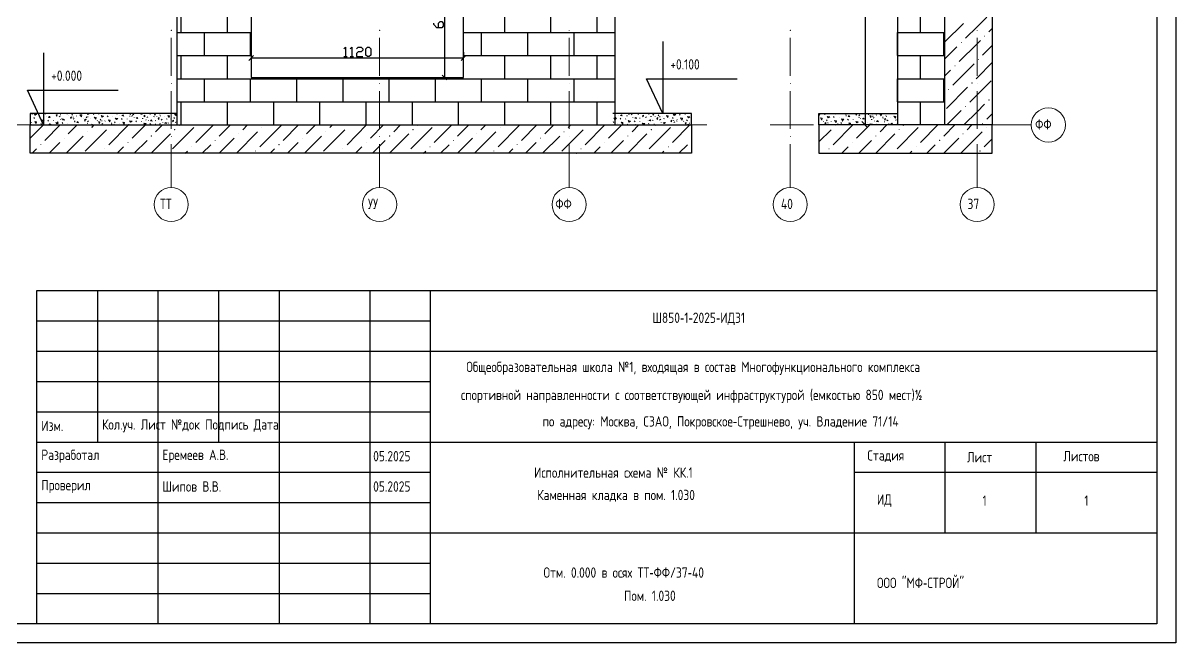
# Model space of a CAD drawing. Header units: millimetres. Extents: x 0.1 to 33, y 0 to 23.4.
# Drawn here: x 16.3 to 33.05, y 0.03 to 9.03 of the extents above; entities that cross this region are included whole.
import ezdxf

# ---------------------------------------------------------------- set-up
doc = ezdxf.new("R2010")
doc.units = ezdxf.units.MM
doc.layers.add('PDF _0', color=7, linetype='Continuous')
doc.layers.add('PDF _Текст', color=7, linetype='Continuous')
doc.layers.add('PDF _Оси-1', color=7, linetype='Continuous', true_color=0xaaaaaa)
doc.layers.add('PDF _Оси-3', color=7, linetype='Continuous', true_color=0x989898)
doc.styles.get("Standard").update_dxf_attribs({"font": 'ГОСТ тип А.ttf'})

msp = doc.modelspace()

# ---------------------------------------------------------------- linework, layer by layer
at = {"layer": 'PDF _0', "lineweight": 25}
for points in [[(0.061, 23.354), (33.046, 23.354), (33.046, 0.031), (0.061, 0.031)], [(1.172, 23.076), (32.768, 23.076), (32.768, 0.309), (1.172, 0.309)], [(21.302, 8.542), (21.279, 8.565), (21.279, 8.657), (21.302, 8.68), (21.325, 8.68), (21.348, 8.657), (21.348, 8.565), (21.325, 8.542)], [(16.399, 7.55), (26.008, 7.55), (26.008, 7.14), (16.399, 7.14)], [(30.377, 7.55), (27.859, 7.55), (27.859, 7.14), (30.377, 7.14)], [(16.498, 5.146), (32.768, 5.146), (32.768, 0.309), (16.498, 0.309)]]:
    msp.add_lwpolyline(points, close=True, dxfattribs=at)
for points in [[(30.377, 20.081), (30.377, 7.55), (27.859, 7.55), (27.859, 7.715), (29.001, 7.715)], [(29.689, 7.55), (29.689, 20.081)], [(28.532, 19.112), (28.532, 7.55)], [(22.422, 10.027), (22.422, 8.238)], [(22.334, 8.96), (22.334, 9.029), (22.357, 9.052), (22.38, 9.052), (22.403, 9.029), (22.403, 8.983), (22.38, 8.96), (22.311, 8.96), (22.265, 9.006), (22.265, 9.029)], [(30.298, 9.117), (30.157, 8.976), (29.989, 8.808)], [(29.958, 9.025), (29.689, 8.756)], [(30.377, 8.949), (30.329, 8.901)], [(25.591, 8.761), (25.591, 7.715), (25.357, 8.219), (26.674, 8.219)], [(30.205, 8.778), (30.157, 8.729), (29.896, 8.469)], [(16.597, 8.596), (16.597, 7.55), (16.363, 8.054), (17.679, 8.054)], [(19.646, 8.557), (19.577, 8.488)], [(19.611, 8.605), (19.611, 8.55)], [(20.958, 8.657), (20.981, 8.68), (20.981, 8.542)], [(20.958, 8.542), (21.004, 8.542)], [(21.05, 8.657), (21.073, 8.68), (21.073, 8.542)], [(21.05, 8.542), (21.096, 8.542)], [(21.142, 8.657), (21.165, 8.68), (21.21, 8.68), (21.233, 8.657), (21.233, 8.634), (21.21, 8.611), (21.165, 8.611), (21.142, 8.588), (21.142, 8.542), (21.233, 8.542)], [(22.66, 8.488), (22.729, 8.557)], [(22.695, 8.605), (22.695, 8.55)], [(29.865, 8.685), (29.689, 8.508)], [(30.377, 8.702), (30.236, 8.561)], [(19.611, 8.523), (22.695, 8.523)], [(30.113, 8.438), (29.804, 8.129)], [(30.377, 8.455), (30.157, 8.235), (30.144, 8.221)], [(22.339, 8.238), (22.394, 8.238)], [(22.388, 8.272), (22.456, 8.203)], [(29.773, 8.345), (29.689, 8.261)], [(30.02, 8.098), (29.711, 7.789)], [(30.36, 8.19), (30.157, 7.988), (30.051, 7.881)], [(18.538, 7.715), (16.399, 7.715), (16.399, 7.55), (26.008, 7.55), (26.008, 7.715), (24.866, 7.715)], [(29.927, 7.758), (29.719, 7.55)], [(30.267, 7.85), (30.157, 7.74), (29.966, 7.55)], [(30.377, 7.713), (30.298, 7.634)], [(16.399, 7.357), (16.584, 7.542)], [(16.615, 7.326), (16.839, 7.55)], [(16.955, 7.419), (17.086, 7.55)], [(17.295, 7.511), (17.333, 7.55)], [(17.542, 7.264), (17.828, 7.55)], [(17.882, 7.357), (18.075, 7.55)], [(18.222, 7.45), (18.322, 7.55)], [(18.562, 7.542), (18.569, 7.55)], [(18.809, 7.295), (19.064, 7.55)], [(19.149, 7.388), (19.311, 7.55)], [(19.489, 7.481), (19.558, 7.55)], [(19.737, 7.233), (20.046, 7.542)], [(20.076, 7.326), (20.3, 7.55)], [(20.416, 7.419), (20.547, 7.55)], [(20.756, 7.511), (20.794, 7.55)], [(21.004, 7.264), (21.289, 7.55)], [(21.343, 7.357), (21.536, 7.55)], [(21.683, 7.45), (21.783, 7.55)], [(22.023, 7.542), (22.031, 7.55)], [(22.271, 7.295), (22.525, 7.55)], [(22.611, 7.388), (22.772, 7.55)], [(22.95, 7.481), (23.019, 7.55)], [(23.198, 7.233), (23.507, 7.542)], [(23.538, 7.326), (23.761, 7.55)], [(23.878, 7.419), (24.008, 7.55)], [(24.217, 7.511), (24.256, 7.55)], [(24.465, 7.264), (24.75, 7.55)], [(24.805, 7.357), (24.997, 7.55)], [(25.145, 7.45), (25.244, 7.55)], [(25.484, 7.542), (25.492, 7.55)], [(25.732, 7.295), (25.986, 7.55)], [(28.067, 7.264), (28.352, 7.55)], [(28.407, 7.357), (28.6, 7.55)], [(28.497, 7.584), (28.566, 7.515)], [(28.918, 7.55), (28.504, 7.55)], [(28.747, 7.45), (28.847, 7.55)], [(29.087, 7.542), (29.094, 7.55)], [(29.334, 7.295), (29.588, 7.55)], [(29.674, 7.388), (29.836, 7.55)], [(30.014, 7.481), (30.083, 7.55)], [(16.924, 7.14), (17.172, 7.388)], [(17.202, 7.171), (17.512, 7.481)], [(18.16, 7.14), (18.439, 7.419)], [(18.47, 7.202), (18.779, 7.511)], [(19.397, 7.141), (19.706, 7.45)], [(20.385, 7.14), (20.633, 7.388)], [(20.664, 7.171), (20.973, 7.481)], [(21.621, 7.14), (21.9, 7.419)], [(21.931, 7.202), (22.24, 7.511)], [(22.858, 7.141), (23.167, 7.45)], [(23.846, 7.14), (24.094, 7.388)], [(24.125, 7.171), (24.434, 7.481)], [(25.082, 7.14), (25.361, 7.419)], [(25.392, 7.202), (25.701, 7.511)], [(27.859, 7.303), (28.036, 7.481)], [(28.684, 7.14), (28.963, 7.419)], [(28.994, 7.202), (29.303, 7.511)], [(29.921, 7.141), (30.23, 7.45)], [(16.429, 7.14), (16.492, 7.202)], [(16.676, 7.14), (16.832, 7.295)], [(17.665, 7.14), (17.759, 7.233)], [(17.913, 7.14), (18.099, 7.326)], [(18.901, 7.14), (19.026, 7.264)], [(19.149, 7.14), (19.366, 7.357)], [(19.89, 7.14), (19.953, 7.202)], [(20.138, 7.14), (20.293, 7.295)], [(21.126, 7.14), (21.22, 7.233)], [(21.374, 7.14), (21.56, 7.326)], [(22.363, 7.14), (22.487, 7.264)], [(22.61, 7.14), (22.827, 7.357)], [(23.351, 7.14), (23.414, 7.202)], [(23.599, 7.14), (23.754, 7.295)], [(24.588, 7.14), (24.681, 7.233)], [(24.835, 7.14), (25.021, 7.326)], [(25.824, 7.14), (25.948, 7.264)], [(28.19, 7.14), (28.283, 7.233)], [(28.437, 7.14), (28.623, 7.326)], [(29.426, 7.14), (29.55, 7.264)], [(29.673, 7.14), (29.89, 7.357)], [(30.261, 7.233), (30.377, 7.349)], [(17.418, 7.14), (17.419, 7.141)], [(18.654, 7.14), (18.686, 7.171)], [(20.879, 7.14), (20.88, 7.141)], [(22.115, 7.14), (22.147, 7.171)], [(24.34, 7.14), (24.341, 7.141)], [(25.576, 7.14), (25.608, 7.171)], [(27.943, 7.14), (27.943, 7.141)], [(29.179, 7.14), (29.21, 7.171)], [(17.377, 5.146), (17.377, 2.948)], [(18.257, 5.146), (18.257, 0.309)], [(19.136, 5.146), (19.136, 2.948)], [(20.016, 5.146), (20.016, 0.309)], [(21.335, 5.146), (21.335, 0.309)], [(22.214, 5.146), (22.214, 0.309)], [(16.498, 4.707), (22.214, 4.707)], [(16.498, 4.267), (32.768, 4.267)], [(16.498, 3.827), (22.214, 3.827)], [(16.498, 3.387), (22.214, 3.387)], [(16.498, 2.948), (32.768, 2.948)], [(28.371, 2.948), (28.371, 0.309)], [(29.69, 2.948), (29.69, 1.628)], [(31.009, 2.948), (31.009, 1.628)], [(16.498, 2.508), (22.214, 2.508)], [(28.371, 2.508), (32.768, 2.508)], [(16.498, 2.068), (22.214, 2.068)], [(16.498, 1.628), (32.768, 1.628)], [(16.498, 1.189), (22.214, 1.189)], [(16.498, 0.749), (22.214, 0.749)]]:
    msp.add_lwpolyline(points, dxfattribs=at)
at = {"layer": 'PDF _0', "lineweight": 30}
for points in [[(18.538, 7.55), (18.538, 19.112), (24.897, 19.112), (24.897, 7.55)], [(29.689, 7.55), (29.689, 19.112), (29.001, 19.112), (29.001, 7.55)]]:
    msp.add_lwpolyline(points, dxfattribs=at)
msp.add_lwpolyline([(19.611, 8.238), (22.695, 8.238), (22.695, 10.027), (19.611, 10.027)], close=True, dxfattribs=at)
at = {"layer": 'PDF _0', "color": 8, "lineweight": 25, "true_color": 0x808080}
for points in [[(18.597, 8.892), (18.597, 9.228)], [(19.268, 8.892), (19.268, 9.228)], [(23.296, 8.892), (23.296, 9.228)], [(23.967, 8.892), (23.967, 9.228)], [(24.638, 8.892), (24.638, 9.228)], [(29.337, 8.892), (29.337, 9.228)], [(18.538, 8.892), (19.611, 8.892)], [(18.932, 8.556), (18.932, 8.892)], [(19.604, 8.556), (19.604, 8.892)], [(22.695, 8.892), (24.231, 8.892), (24.897, 8.892)], [(22.96, 8.556), (22.96, 8.892)], [(23.631, 8.556), (23.631, 8.892)], [(24.303, 8.556), (24.303, 8.892)], [(29.001, 8.892), (29.689, 8.892)], [(29.002, 8.556), (29.002, 8.892)], [(29.673, 8.556), (29.673, 8.892)], [(18.538, 8.556), (19.611, 8.556)], [(18.597, 8.221), (18.597, 8.556)], [(19.268, 8.221), (19.268, 8.556)], [(22.695, 8.556), (24.231, 8.556), (24.897, 8.556)], [(23.296, 8.221), (23.296, 8.556)], [(23.967, 8.221), (23.967, 8.556)], [(24.638, 8.221), (24.638, 8.556)], [(29.001, 8.556), (29.689, 8.556)], [(29.337, 8.221), (29.337, 8.556)], [(18.538, 8.221), (21.478, 8.221), (24.231, 8.221), (24.897, 8.221)], [(18.932, 7.885), (18.932, 8.221)], [(19.604, 7.885), (19.604, 8.221)], [(19.939, 8.221), (19.939, 8.238)], [(20.275, 7.885), (20.275, 8.221)], [(20.611, 8.221), (20.611, 8.238)], [(20.946, 7.885), (20.946, 8.221)], [(21.282, 8.221), (21.282, 8.238)], [(21.618, 7.885), (21.618, 8.221)], [(21.953, 8.221), (21.953, 8.238)], [(22.289, 7.885), (22.289, 8.221)], [(22.625, 8.221), (22.625, 8.238)], [(22.96, 7.885), (22.96, 8.221)], [(23.631, 7.885), (23.631, 8.221)], [(24.303, 7.885), (24.303, 8.221)], [(29.001, 8.221), (29.689, 8.221)], [(29.002, 7.885), (29.002, 8.221)], [(29.673, 7.885), (29.673, 8.221)], [(18.538, 7.885), (21.478, 7.885), (24.231, 7.885), (24.897, 7.885)], [(18.597, 7.55), (18.597, 7.885)], [(19.268, 7.55), (19.268, 7.885)], [(19.939, 7.55), (19.939, 7.885)], [(20.611, 7.55), (20.611, 7.885)], [(21.282, 7.55), (21.282, 7.885)], [(21.953, 7.55), (21.953, 7.885)], [(22.625, 7.55), (22.625, 7.885)], [(23.296, 7.55), (23.296, 7.885)], [(23.967, 7.55), (23.967, 7.885)], [(24.638, 7.55), (24.638, 7.885)], [(29.001, 7.885), (29.689, 7.885)], [(29.337, 7.55), (29.337, 7.885)]]:
    msp.add_lwpolyline(points, dxfattribs=at)
at = {"layer": 'PDF _0', "lineweight": 5}
for points in [[(29.927, 8.747), (29.929, 8.747), (29.929, 8.749), (29.927, 8.749)], [(30.267, 8.839), (30.269, 8.839), (30.269, 8.841), (30.267, 8.841)], [(29.835, 8.407), (29.837, 8.407), (29.837, 8.409), (29.835, 8.409)], [(30.175, 8.499), (30.177, 8.499), (30.177, 8.501), (30.175, 8.501)], [(29.742, 8.067), (29.744, 8.067), (29.744, 8.069), (29.742, 8.069)], [(30.082, 8.159), (30.084, 8.159), (30.084, 8.161), (30.082, 8.161)], [(30.329, 7.912), (30.331, 7.912), (30.331, 7.914), (30.329, 7.914)], [(29.989, 7.82), (29.991, 7.82), (29.991, 7.822), (29.989, 7.822)], [(17.573, 7.542), (17.575, 7.542), (17.575, 7.544), (17.573, 7.544)], [(21.034, 7.542), (21.036, 7.542), (21.036, 7.544), (21.034, 7.544)], [(24.496, 7.542), (24.498, 7.542), (24.498, 7.544), (24.496, 7.544)], [(28.098, 7.542), (28.1, 7.542), (28.1, 7.544), (28.098, 7.544)], [(30.236, 7.572), (30.238, 7.572), (30.238, 7.574), (30.236, 7.574)], [(17.233, 7.45), (17.235, 7.45), (17.235, 7.452), (17.233, 7.452)], [(18.16, 7.388), (18.162, 7.388), (18.162, 7.39), (18.16, 7.39)], [(18.5, 7.481), (18.502, 7.481), (18.502, 7.483), (18.5, 7.483)], [(19.427, 7.419), (19.429, 7.419), (19.429, 7.421), (19.427, 7.421)], [(19.767, 7.511), (19.769, 7.511), (19.769, 7.513), (19.767, 7.513)], [(20.695, 7.45), (20.697, 7.45), (20.697, 7.452), (20.695, 7.452)], [(21.622, 7.388), (21.624, 7.388), (21.624, 7.39), (21.622, 7.39)], [(21.962, 7.481), (21.964, 7.481), (21.964, 7.483), (21.962, 7.483)], [(22.889, 7.419), (22.891, 7.419), (22.891, 7.421), (22.889, 7.421)], [(23.229, 7.511), (23.231, 7.511), (23.231, 7.513), (23.229, 7.513)], [(24.156, 7.45), (24.158, 7.45), (24.158, 7.452), (24.156, 7.452)], [(25.083, 7.388), (25.085, 7.388), (25.085, 7.39), (25.083, 7.39)], [(25.423, 7.481), (25.425, 7.481), (25.425, 7.483), (25.423, 7.483)], [(28.685, 7.388), (28.687, 7.388), (28.687, 7.39), (28.685, 7.39)], [(29.025, 7.481), (29.027, 7.481), (29.027, 7.483), (29.025, 7.483)], [(29.952, 7.419), (29.954, 7.419), (29.954, 7.421), (29.952, 7.421)], [(30.292, 7.511), (30.294, 7.511), (30.294, 7.513), (30.292, 7.513)], [(16.554, 7.264), (16.556, 7.264), (16.556, 7.266), (16.554, 7.266)], [(16.893, 7.357), (16.895, 7.357), (16.895, 7.359), (16.893, 7.359)], [(17.481, 7.202), (17.483, 7.202), (17.483, 7.204), (17.481, 7.204)], [(17.821, 7.295), (17.823, 7.295), (17.823, 7.297), (17.821, 7.297)], [(18.748, 7.233), (18.75, 7.233), (18.75, 7.235), (18.748, 7.235)], [(19.088, 7.326), (19.09, 7.326), (19.09, 7.328), (19.088, 7.328)], [(20.015, 7.264), (20.017, 7.264), (20.017, 7.266), (20.015, 7.266)], [(20.355, 7.357), (20.357, 7.357), (20.357, 7.359), (20.355, 7.359)], [(20.942, 7.202), (20.944, 7.202), (20.944, 7.204), (20.942, 7.204)], [(21.282, 7.295), (21.284, 7.295), (21.284, 7.297), (21.282, 7.297)], [(22.209, 7.233), (22.211, 7.233), (22.211, 7.235), (22.209, 7.235)], [(22.549, 7.326), (22.551, 7.326), (22.551, 7.328), (22.549, 7.328)], [(23.476, 7.264), (23.478, 7.264), (23.478, 7.266), (23.476, 7.266)], [(23.816, 7.357), (23.818, 7.357), (23.818, 7.359), (23.816, 7.359)], [(24.403, 7.202), (24.405, 7.202), (24.405, 7.204), (24.403, 7.204)], [(24.743, 7.295), (24.745, 7.295), (24.745, 7.297), (24.743, 7.297)], [(25.67, 7.233), (25.672, 7.233), (25.672, 7.235), (25.67, 7.235)], [(28.005, 7.202), (28.007, 7.202), (28.007, 7.204), (28.005, 7.204)], [(28.345, 7.295), (28.347, 7.295), (28.347, 7.297), (28.345, 7.297)], [(29.272, 7.233), (29.274, 7.233), (29.274, 7.235), (29.272, 7.235)], [(29.612, 7.326), (29.614, 7.326), (29.614, 7.328), (29.612, 7.328)], [(18.408, 7.141), (18.41, 7.141), (18.41, 7.143), (18.408, 7.143)], [(19.675, 7.171), (19.677, 7.171), (19.677, 7.173), (19.675, 7.173)], [(21.869, 7.141), (21.871, 7.141), (21.871, 7.143), (21.869, 7.143)], [(23.136, 7.171), (23.138, 7.171), (23.138, 7.173), (23.136, 7.173)], [(25.33, 7.141), (25.332, 7.141), (25.332, 7.143), (25.33, 7.143)], [(28.932, 7.141), (28.934, 7.141), (28.934, 7.143), (28.932, 7.143)], [(30.199, 7.171), (30.201, 7.171), (30.201, 7.173), (30.199, 7.173)]]:
    msp.add_lwpolyline(points, close=True, dxfattribs=at)
at = {"layer": 'PDF _0', "lineweight": 15}
for points in [[(16.431, 7.705), (16.43, 7.702)], [(16.474, 7.707), (16.459, 7.697)], [(16.474, 7.707), (16.485, 7.692)], [(16.497, 7.703), (16.485, 7.706)], [(16.626, 7.715), (16.614, 7.706)], [(16.793, 7.704), (16.778, 7.694)], [(16.793, 7.704), (16.789, 7.679)], [(16.868, 7.715), (16.868, 7.715)], [(16.933, 7.715), (16.94, 7.705)], [(16.941, 7.715), (16.94, 7.705)], [(17.007, 7.707), (17.017, 7.692)], [(17.229, 7.715), (17.24, 7.7)], [(17.26, 7.715), (17.24, 7.7)], [(17.318, 7.715), (17.326, 7.704)], [(17.397, 7.711), (17.396, 7.708)], [(17.67, 7.71), (17.657, 7.712)], [(17.85, 7.715), (17.858, 7.703)], [(17.86, 7.715), (17.858, 7.703)], [(17.905, 7.705), (17.89, 7.694)], [(18.033, 7.712), (18.032, 7.709)], [(18.145, 7.706), (18.144, 7.703)], [(18.201, 7.715), (18.216, 7.693)], [(18.22, 7.715), (18.216, 7.693)], [(18.537, 7.703), (18.5, 7.71)], [(18.5, 7.71), (18.516, 7.688)], [(24.892, 7.714), (24.89, 7.715)], [(25.093, 7.715), (25.101, 7.704)], [(25.102, 7.715), (25.101, 7.704)], [(25.148, 7.706), (25.132, 7.695)], [(25.242, 7.706), (25.229, 7.708)], [(25.275, 7.713), (25.275, 7.71)], [(25.387, 7.707), (25.387, 7.704)], [(25.444, 7.715), (25.458, 7.694)], [(25.462, 7.715), (25.458, 7.694)], [(25.78, 7.704), (25.743, 7.711)], [(25.743, 7.711), (25.758, 7.689)], [(25.78, 7.704), (25.758, 7.689)], [(25.834, 7.708), (25.844, 7.693)], [(27.864, 7.709), (27.875, 7.694)], [(28.082, 7.715), (28.078, 7.711)], [(28.103, 7.707), (28.078, 7.711)], [(28.098, 7.715), (28.103, 7.707)], [(28.406, 7.715), (28.397, 7.708)], [(28.397, 7.708), (28.407, 7.693)], [(28.411, 7.715), (28.407, 7.693)], [(28.63, 7.715), (28.636, 7.706)], [(28.765, 7.683), (28.77, 7.709), (28.744, 7.714)], [(28.744, 7.714), (28.765, 7.683)], [(28.858, 7.715), (28.858, 7.715)], [(28.858, 7.715), (28.858, 7.715)], [(16.418, 7.558), (16.406, 7.56)], [(16.419, 7.584), (16.419, 7.581)], [(16.452, 7.658), (16.463, 7.643)], [(16.485, 7.692), (16.459, 7.697)], [(16.49, 7.572), (16.495, 7.597), (16.469, 7.602)], [(16.469, 7.602), (16.49, 7.572)], [(16.514, 7.554), (16.513, 7.551)], [(16.534, 7.65), (16.533, 7.647)], [(16.557, 7.573), (16.568, 7.558)], [(16.605, 7.618), (16.597, 7.619), (16.568, 7.624)], [(16.568, 7.624), (16.583, 7.603)], [(16.605, 7.618), (16.597, 7.612), (16.583, 7.603)], [(16.599, 7.659), (16.597, 7.646), (16.596, 7.646)], [(16.637, 7.669), (16.637, 7.666)], [(16.659, 7.622), (16.669, 7.606)], [(16.681, 7.671), (16.666, 7.66)], [(16.691, 7.656), (16.666, 7.66)], [(16.683, 7.671), (16.67, 7.673)], [(16.699, 7.55), (16.701, 7.561), (16.675, 7.565)], [(16.675, 7.565), (16.687, 7.55)], [(16.681, 7.671), (16.691, 7.656)], [(16.741, 7.614), (16.74, 7.611)], [(16.811, 7.581), (16.775, 7.588)], [(16.775, 7.588), (16.79, 7.566)], [(16.778, 7.694), (16.789, 7.679)], [(16.811, 7.581), (16.79, 7.566)], [(16.802, 7.602), (16.799, 7.589)], [(16.836, 7.68), (16.82, 7.67)], [(16.847, 7.695), (16.835, 7.697)], [(16.844, 7.632), (16.843, 7.629)], [(16.869, 7.638), (16.856, 7.64)], [(16.865, 7.585), (16.876, 7.57)], [(16.887, 7.635), (16.872, 7.624)], [(16.898, 7.619), (16.872, 7.624)], [(16.887, 7.635), (16.898, 7.619)], [(16.947, 7.577), (16.947, 7.574)], [(16.963, 7.688), (16.963, 7.685)], [(16.993, 7.55), (16.982, 7.551)], [(16.982, 7.551), (16.983, 7.55)], [(17, 7.668), (16.985, 7.657)], [(16.985, 7.657), (16.995, 7.642)], [(17, 7.668), (16.995, 7.642)], [(17.033, 7.662), (17.02, 7.664)], [(17.042, 7.644), (17.027, 7.633)], [(17.055, 7.605), (17.042, 7.607)], [(17.05, 7.596), (17.05, 7.593)], [(17.075, 7.681), (17.075, 7.678)], [(17.094, 7.598), (17.079, 7.588)], [(17.105, 7.583), (17.079, 7.588)], [(17.094, 7.598), (17.105, 7.583)], [(17.146, 7.669), (17.151, 7.695), (17.125, 7.699)], [(17.125, 7.699), (17.146, 7.669)], [(17.17, 7.651), (17.169, 7.648)], [(17.206, 7.632), (17.191, 7.621)], [(17.191, 7.621), (17.202, 7.606)], [(17.219, 7.629), (17.206, 7.632), (17.202, 7.606)], [(17.213, 7.67), (17.224, 7.655)], [(17.241, 7.572), (17.228, 7.575)], [(17.249, 7.608), (17.234, 7.597)], [(17.24, 7.674), (17.238, 7.661)], [(17.257, 7.559), (17.256, 7.556)], [(17.282, 7.645), (17.281, 7.642)], [(17.301, 7.562), (17.285, 7.551)], [(17.295, 7.55), (17.285, 7.551)], [(17.301, 7.562), (17.309, 7.55)], [(17.353, 7.632), (17.358, 7.658), (17.332, 7.663)], [(17.332, 7.663), (17.353, 7.632)], [(17.377, 7.615), (17.376, 7.612)], [(17.405, 7.597), (17.392, 7.599)], [(17.413, 7.595), (17.398, 7.585)], [(17.398, 7.585), (17.408, 7.569)], [(17.413, 7.595), (17.408, 7.569)], [(17.42, 7.634), (17.43, 7.619)], [(17.468, 7.679), (17.431, 7.685)], [(17.431, 7.685), (17.446, 7.664)], [(17.455, 7.571), (17.44, 7.56)], [(17.443, 7.616), (17.441, 7.604)], [(17.468, 7.679), (17.446, 7.664)], [(17.489, 7.609), (17.488, 7.605)], [(17.522, 7.683), (17.532, 7.667)], [(17.56, 7.596), (17.564, 7.622), (17.538, 7.626)], [(17.538, 7.626), (17.56, 7.596)], [(17.591, 7.564), (17.578, 7.566)], [(17.583, 7.579), (17.583, 7.575)], [(17.603, 7.675), (17.603, 7.672)], [(17.62, 7.559), (17.606, 7.55)], [(17.62, 7.559), (17.618, 7.55)], [(17.626, 7.597), (17.637, 7.582)], [(17.674, 7.642), (17.638, 7.649)], [(17.638, 7.649), (17.653, 7.627)], [(17.646, 7.559), (17.645, 7.55)], [(17.674, 7.642), (17.653, 7.627)], [(17.695, 7.572), (17.695, 7.569)], [(17.706, 7.693), (17.706, 7.69)], [(17.728, 7.646), (17.739, 7.631)], [(17.75, 7.695), (17.735, 7.685)], [(17.761, 7.68), (17.735, 7.685)], [(17.766, 7.56), (17.771, 7.585), (17.745, 7.59)], [(17.745, 7.59), (17.766, 7.56)], [(17.75, 7.695), (17.761, 7.68)], [(17.81, 7.638), (17.809, 7.635)], [(17.833, 7.561), (17.841, 7.55)], [(17.856, 7.677), (17.843, 7.679)], [(17.881, 7.606), (17.844, 7.612)], [(17.844, 7.612), (17.859, 7.591)], [(17.881, 7.606), (17.859, 7.591)], [(17.882, 7.688), (17.88, 7.675)], [(17.913, 7.657), (17.913, 7.654)], [(17.935, 7.61), (17.945, 7.595)], [(17.957, 7.659), (17.942, 7.648)], [(17.967, 7.644), (17.942, 7.648)], [(17.974, 7.55), (17.951, 7.554)], [(17.951, 7.554), (17.954, 7.55)], [(17.957, 7.659), (17.967, 7.644)], [(18.02, 7.701), (18.007, 7.703)], [(18.017, 7.602), (18.016, 7.599)], [(18.042, 7.644), (18.029, 7.646)], [(18.087, 7.569), (18.051, 7.576)], [(18.051, 7.576), (18.066, 7.554)], [(18.069, 7.693), (18.054, 7.682)], [(18.054, 7.682), (18.065, 7.667)], [(18.069, 7.693), (18.065, 7.667)], [(18.087, 7.569), (18.066, 7.554)], [(18.085, 7.631), (18.083, 7.618)], [(18.111, 7.668), (18.096, 7.658)], [(18.12, 7.62), (18.119, 7.617)], [(18.141, 7.573), (18.152, 7.558)], [(18.163, 7.623), (18.148, 7.612)], [(18.174, 7.607), (18.148, 7.612)], [(18.163, 7.623), (18.174, 7.607)], [(18.206, 7.668), (18.193, 7.671)], [(18.228, 7.611), (18.215, 7.614)], [(18.223, 7.566), (18.223, 7.562)], [(18.239, 7.676), (18.239, 7.673)], [(18.276, 7.656), (18.261, 7.645)], [(18.261, 7.645), (18.271, 7.63)], [(18.276, 7.656), (18.271, 7.63)], [(18.283, 7.695), (18.293, 7.68)], [(18.288, 7.574), (18.286, 7.561)], [(18.318, 7.632), (18.303, 7.621)], [(18.326, 7.584), (18.326, 7.581)], [(18.351, 7.669), (18.351, 7.666)], [(18.37, 7.586), (18.355, 7.576)], [(18.381, 7.571), (18.355, 7.576)], [(18.37, 7.586), (18.381, 7.571)], [(18.392, 7.636), (18.379, 7.638)], [(18.422, 7.657), (18.427, 7.683), (18.401, 7.687)], [(18.401, 7.687), (18.422, 7.657)], [(18.414, 7.578), (18.401, 7.581)], [(18.446, 7.639), (18.445, 7.636)], [(18.482, 7.62), (18.467, 7.609)], [(18.467, 7.609), (18.478, 7.594)], [(18.482, 7.62), (18.478, 7.594)], [(18.489, 7.658), (18.5, 7.643)], [(18.525, 7.596), (18.509, 7.585)], [(18.537, 7.703), (18.516, 7.688)], [(18.524, 7.703), (18.521, 7.69)], [(24.869, 7.599), (24.88, 7.583)], [(24.917, 7.643), (24.88, 7.65)], [(24.88, 7.65), (24.895, 7.628)], [(24.917, 7.643), (24.895, 7.628)], [(24.907, 7.664), (24.905, 7.651)], [(24.938, 7.573), (24.937, 7.57)], [(24.949, 7.694), (24.949, 7.691)], [(24.971, 7.647), (24.981, 7.632)], [(24.993, 7.697), (24.978, 7.686)], [(25.003, 7.681), (24.978, 7.686)], [(25.009, 7.561), (25.013, 7.586), (24.987, 7.591)], [(24.987, 7.591), (25.009, 7.561)], [(24.993, 7.697), (25.003, 7.681)], [(25.053, 7.639), (25.052, 7.636)], [(25.078, 7.681), (25.065, 7.684)], [(25.076, 7.562), (25.084, 7.55)], [(25.123, 7.607), (25.087, 7.613)], [(25.087, 7.613), (25.102, 7.592)], [(25.123, 7.607), (25.102, 7.592)], [(25.11, 7.607), (25.108, 7.594)], [(25.156, 7.658), (25.155, 7.655)], [(25.177, 7.611), (25.188, 7.596)], [(25.199, 7.66), (25.184, 7.649)], [(25.21, 7.645), (25.184, 7.649)], [(25.22, 7.55), (25.22, 7.55), (25.194, 7.555)], [(25.194, 7.555), (25.198, 7.55)], [(25.199, 7.66), (25.21, 7.645)], [(25.264, 7.649), (25.251, 7.651)], [(25.259, 7.603), (25.259, 7.6)], [(25.33, 7.57), (25.293, 7.577)], [(25.293, 7.577), (25.309, 7.555)], [(25.312, 7.694), (25.297, 7.683)], [(25.297, 7.683), (25.307, 7.668)], [(25.312, 7.694), (25.307, 7.668)], [(25.33, 7.57), (25.309, 7.555)], [(25.354, 7.669), (25.339, 7.659)], [(25.362, 7.621), (25.362, 7.618)], [(25.384, 7.574), (25.395, 7.559)], [(25.406, 7.624), (25.391, 7.613)], [(25.417, 7.608), (25.391, 7.613)], [(25.406, 7.624), (25.417, 7.608)], [(25.428, 7.673), (25.415, 7.675)], [(25.45, 7.616), (25.437, 7.618)], [(25.466, 7.567), (25.465, 7.563)], [(25.482, 7.677), (25.481, 7.674)], [(25.518, 7.657), (25.503, 7.646)], [(25.503, 7.646), (25.514, 7.631)], [(25.518, 7.657), (25.514, 7.631)], [(25.525, 7.696), (25.536, 7.681)], [(25.561, 7.633), (25.545, 7.622)], [(25.549, 7.678), (25.546, 7.665)], [(25.569, 7.585), (25.568, 7.582)], [(25.594, 7.67), (25.593, 7.667)], [(25.613, 7.587), (25.597, 7.577)], [(25.623, 7.572), (25.597, 7.577)], [(25.614, 7.64), (25.601, 7.643)], [(25.613, 7.587), (25.623, 7.572)], [(25.636, 7.583), (25.623, 7.585)], [(25.665, 7.658), (25.669, 7.684), (25.644, 7.688)], [(25.644, 7.688), (25.665, 7.658)], [(25.688, 7.64), (25.688, 7.637)], [(25.725, 7.621), (25.71, 7.61)], [(25.71, 7.61), (25.72, 7.595)], [(25.725, 7.621), (25.72, 7.595)], [(25.732, 7.659), (25.742, 7.644)], [(25.752, 7.621), (25.749, 7.608)], [(25.767, 7.597), (25.752, 7.586)], [(25.8, 7.607), (25.787, 7.61)], [(25.801, 7.634), (25.8, 7.631)], [(25.822, 7.55), (25.809, 7.553)], [(25.819, 7.551), (25.817, 7.55)], [(25.819, 7.551), (25.82, 7.55)], [(25.872, 7.621), (25.876, 7.647), (25.85, 7.652)], [(25.85, 7.652), (25.872, 7.621)], [(25.895, 7.604), (25.894, 7.601)], [(25.915, 7.7), (25.915, 7.697)], [(25.932, 7.584), (25.916, 7.574)], [(25.916, 7.574), (25.927, 7.558)], [(25.932, 7.584), (25.927, 7.558)], [(25.938, 7.623), (25.949, 7.608)], [(25.986, 7.668), (25.95, 7.674)], [(25.95, 7.674), (25.965, 7.653)], [(25.955, 7.564), (25.952, 7.551)], [(25.974, 7.56), (25.959, 7.55)], [(25.986, 7.668), (25.965, 7.653)], [(25.986, 7.575), (25.973, 7.577)], [(26.007, 7.598), (26.007, 7.594)], [(27.902, 7.622), (27.907, 7.648), (27.881, 7.653)], [(27.881, 7.653), (27.902, 7.622)], [(27.926, 7.605), (27.925, 7.602)], [(27.946, 7.701), (27.945, 7.698)], [(27.962, 7.585), (27.947, 7.575)], [(27.947, 7.575), (27.958, 7.559)], [(27.962, 7.585), (27.958, 7.559)], [(27.969, 7.624), (27.98, 7.609)], [(28.017, 7.669), (27.98, 7.675)], [(27.98, 7.675), (27.995, 7.654)], [(27.996, 7.579), (27.983, 7.582)], [(28.005, 7.561), (27.989, 7.55)], [(28.017, 7.669), (27.995, 7.654)], [(28.004, 7.668), (28.001, 7.656)], [(28.038, 7.599), (28.037, 7.595)], [(28.071, 7.673), (28.081, 7.657)], [(28.109, 7.586), (28.113, 7.612), (28.088, 7.616)], [(28.088, 7.616), (28.109, 7.586)], [(28.132, 7.569), (28.132, 7.565)], [(28.153, 7.665), (28.152, 7.662)], [(28.176, 7.588), (28.186, 7.572)], [(28.223, 7.632), (28.187, 7.639)], [(28.187, 7.639), (28.202, 7.617)], [(28.223, 7.632), (28.202, 7.617)], [(28.206, 7.611), (28.204, 7.598)], [(28.244, 7.562), (28.244, 7.559)], [(28.261, 7.692), (28.248, 7.695)], [(28.256, 7.683), (28.255, 7.68)], [(28.277, 7.636), (28.288, 7.621)], [(28.299, 7.686), (28.284, 7.675)], [(28.31, 7.67), (28.284, 7.675)], [(28.315, 7.55), (28.32, 7.575), (28.294, 7.58)], [(28.294, 7.58), (28.315, 7.55)], [(28.299, 7.686), (28.31, 7.67)], [(28.359, 7.628), (28.359, 7.625)], [(28.382, 7.551), (28.383, 7.55)], [(28.43, 7.596), (28.394, 7.602)], [(28.394, 7.602), (28.409, 7.581)], [(28.43, 7.596), (28.409, 7.581)], [(28.409, 7.554), (28.409, 7.55)], [(28.447, 7.66), (28.434, 7.662)], [(28.454, 7.695), (28.439, 7.684)], [(28.462, 7.647), (28.462, 7.644)], [(28.484, 7.6), (28.495, 7.585)], [(28.506, 7.649), (28.491, 7.638)], [(28.517, 7.634), (28.491, 7.638)], [(28.506, 7.649), (28.517, 7.634)], [(28.566, 7.592), (28.565, 7.589)], [(28.582, 7.702), (28.581, 7.699)], [(28.611, 7.684), (28.598, 7.686)], [(28.637, 7.56), (28.6, 7.566)], [(28.6, 7.566), (28.612, 7.55)], [(28.618, 7.683), (28.603, 7.672)], [(28.603, 7.672), (28.614, 7.657)], [(28.618, 7.683), (28.614, 7.657)], [(28.633, 7.627), (28.62, 7.629)], [(28.637, 7.56), (28.622, 7.55)], [(28.645, 7.683), (28.643, 7.67)], [(28.661, 7.658), (28.646, 7.648)], [(28.669, 7.61), (28.668, 7.607)], [(28.691, 7.563), (28.7, 7.55)], [(28.694, 7.696), (28.693, 7.693)], [(28.713, 7.613), (28.697, 7.602)], [(28.723, 7.597), (28.697, 7.602)], [(28.713, 7.613), (28.723, 7.597)], [(28.772, 7.556), (28.772, 7.552)], [(28.797, 7.651), (28.784, 7.653)], [(28.789, 7.666), (28.788, 7.663)], [(28.818, 7.594), (28.806, 7.596)], [(28.825, 7.646), (28.81, 7.635)], [(28.81, 7.635), (28.82, 7.62)], [(28.825, 7.646), (28.82, 7.62)], [(28.832, 7.685), (28.842, 7.67)], [(28.848, 7.626), (28.846, 7.613)], [(28.867, 7.622), (28.852, 7.611)], [(28.876, 7.574), (28.875, 7.571)], [(28.901, 7.659), (28.9, 7.656)], [(28.919, 7.576), (28.904, 7.566)], [(28.93, 7.561), (28.904, 7.566)], [(28.919, 7.576), (28.93, 7.561)], [(28.972, 7.647), (28.976, 7.673), (28.95, 7.677)], [(28.95, 7.677), (28.972, 7.647)], [(28.983, 7.618), (28.97, 7.621)], [(29.001, 7.562), (28.991, 7.564)], [(28.995, 7.629), (28.995, 7.626)]]:
    msp.add_lwpolyline(points, dxfattribs=at)
at = {"layer": 'PDF _Оси-1', "lineweight": 20}
for centre in [(31.193, 7.55), (18.45, 6.395), (21.478, 6.395), (24.231, 6.395), (27.443, 6.395), (30.157, 6.395)]:
    msp.add_circle(centre, 0.248, dxfattribs=at)
at = {"layer": 'PDF _Оси-3', "lineweight": 5}
for points in [[(18.45, 8.923), (18.452, 8.923), (18.452, 8.925), (18.45, 8.925)], [(21.478, 8.923), (21.48, 8.923), (21.48, 8.925), (21.478, 8.925)], [(24.231, 8.923), (24.233, 8.923), (24.233, 8.925), (24.231, 8.925)], [(27.443, 8.923), (27.445, 8.923), (27.445, 8.925), (27.443, 8.925)], [(30.157, 8.923), (30.159, 8.923), (30.159, 8.925), (30.157, 8.925)], [(18.45, 8.152), (18.452, 8.152), (18.452, 8.154), (18.45, 8.154)], [(21.478, 8.152), (21.48, 8.152), (21.48, 8.154), (21.478, 8.154)], [(24.231, 8.152), (24.233, 8.152), (24.233, 8.154), (24.231, 8.154)], [(27.443, 8.152), (27.445, 8.152), (27.445, 8.154), (27.443, 8.154)], [(30.157, 8.152), (30.159, 8.152), (30.159, 8.154), (30.157, 8.154)], [(16.582, 7.55), (16.584, 7.55), (16.584, 7.552), (16.582, 7.552)], [(17.353, 7.55), (17.355, 7.55), (17.355, 7.552), (17.353, 7.552)], [(18.123, 7.55), (18.125, 7.55), (18.125, 7.552), (18.123, 7.552)], [(18.894, 7.55), (18.896, 7.55), (18.896, 7.552), (18.894, 7.552)], [(19.665, 7.55), (19.667, 7.55), (19.667, 7.552), (19.665, 7.552)], [(20.436, 7.55), (20.438, 7.55), (20.438, 7.552), (20.436, 7.552)], [(21.207, 7.55), (21.209, 7.55), (21.209, 7.552), (21.207, 7.552)], [(21.978, 7.55), (21.98, 7.55), (21.98, 7.552), (21.978, 7.552)], [(22.748, 7.55), (22.75, 7.55), (22.75, 7.552), (22.748, 7.552)], [(23.519, 7.55), (23.521, 7.55), (23.521, 7.552), (23.519, 7.552)], [(24.29, 7.55), (24.292, 7.55), (24.292, 7.552), (24.29, 7.552)], [(25.061, 7.55), (25.063, 7.55), (25.063, 7.552), (25.061, 7.552)], [(25.832, 7.55), (25.834, 7.55), (25.834, 7.552), (25.832, 7.552)], [(27.893, 7.55), (27.895, 7.55), (27.895, 7.552), (27.893, 7.552)], [(28.664, 7.55), (28.666, 7.55), (28.666, 7.552), (28.664, 7.552)], [(29.435, 7.55), (29.437, 7.55), (29.437, 7.552), (29.435, 7.552)], [(30.205, 7.55), (30.207, 7.55), (30.207, 7.552), (30.205, 7.552)], [(18.45, 7.381), (18.452, 7.381), (18.452, 7.383), (18.45, 7.383)], [(21.478, 7.381), (21.48, 7.381), (21.48, 7.383), (21.478, 7.383)], [(24.231, 7.381), (24.233, 7.381), (24.233, 7.383), (24.231, 7.383)], [(27.443, 7.381), (27.445, 7.381), (27.445, 7.383), (27.443, 7.383)], [(30.157, 7.381), (30.159, 7.381), (30.159, 7.383), (30.157, 7.383)]]:
    msp.add_lwpolyline(points, close=True, dxfattribs=at)
at = {"layer": 'PDF _Оси-3', "lineweight": 13}
for points in [[(18.45, 8.813), (18.45, 8.262)], [(21.478, 8.813), (21.478, 8.262)], [(24.231, 8.813), (24.231, 8.262)], [(27.443, 8.813), (27.443, 8.262)], [(30.157, 8.813), (30.157, 8.262)], [(18.45, 8.042), (18.45, 7.492)], [(21.478, 8.042), (21.478, 7.492)], [(24.231, 8.042), (24.231, 7.492)], [(27.443, 8.042), (27.443, 7.492)], [(30.157, 8.042), (30.157, 7.492)], [(16.181, 7.55), (16.472, 7.55)], [(16.692, 7.55), (17.243, 7.55)], [(17.463, 7.55), (18.013, 7.55)], [(18.234, 7.55), (18.784, 7.55)], [(19.004, 7.55), (19.555, 7.55)], [(19.775, 7.55), (20.326, 7.55)], [(20.546, 7.55), (21.097, 7.55)], [(21.317, 7.55), (21.868, 7.55)], [(22.088, 7.55), (22.638, 7.55)], [(22.859, 7.55), (23.409, 7.55)], [(23.629, 7.55), (24.18, 7.55)], [(24.4, 7.55), (24.951, 7.55)], [(25.171, 7.55), (25.722, 7.55)], [(25.942, 7.55), (26.233, 7.55)], [(27.783, 7.55), (27.153, 7.55)], [(28.554, 7.55), (28.003, 7.55)], [(29.325, 7.55), (28.774, 7.55)], [(30.095, 7.55), (29.545, 7.55)], [(30.945, 7.55), (30.316, 7.55)], [(18.45, 7.271), (18.45, 6.643)], [(21.478, 7.271), (21.478, 6.643)], [(24.231, 7.271), (24.231, 6.643)], [(27.443, 7.271), (27.443, 6.643)], [(30.157, 7.271), (30.157, 6.643)]]:
    msp.add_lwpolyline(points, dxfattribs=at)

# ---------------------------------------------------------------- texts
at = {"layer": 'PDF _Текст', "char_height": 0.15, "attachment_point": 4}
for s, insert in [('+0.100', (25.701, 8.43)), ('+0.000', (16.706, 8.265)), ('Ш850‐1‐2025‐ИД31', (25.439, 4.736)), ('Общеобразовательная школа №1, входящая в состав Многофункционального комплекса', (22.737, 4.018)), ('спортивной направленности с соответствующей инфраструктурой (емкостью 850 мест)½', (22.66, 3.611)), ('Изм.', (16.563, 3.182)), ('Кол.уч. Лист №док Подпись Дата', (17.445, 3.182)), ('по адресу: Москва, СЗАО, Покровское‐Стрешнево, уч. Владение 71/14', (23.845, 3.227)), ('Разработал', (16.563, 2.742)), ('Еремеев А.В.', (18.322, 2.742)), ('05.2025', (21.384, 2.742)), ('Стадия', (28.564, 2.742)), ('Лист', (30.012, 2.727)), ('Листов', (31.41, 2.742)), ('Исполнительная схема № КК.1', (23.722, 2.504)), ('Проверил', (16.563, 2.302)), ('Шипов В.В.', (18.322, 2.302)), ('05.2025', (21.384, 2.302)), ('Каменная кладка в пом. 1.030', (23.767, 2.167)), ('ИД', (28.703, 2.097)), ('1', (30.236, 2.097)), ('1', (31.715, 2.097)), ('Отм. 0.000 в осях ТТ‐ФФ/37‐40', (23.859, 1.053)), ('ООО "МФ‐СТРОЙ"', (28.703, 0.903)), ('Пом. 1.030', (25.029, 0.716))]:
    msp.add_mtext(s, dxfattribs=dict(at, insert=insert))
at = {"layer": 'PDF _Текст', "color": 253, "true_color": 0xaaaaaa, "char_height": 0.15, "attachment_point": 4}
for s, insert in [('ФФ', (31.001, 7.558)), ('ТТ', (18.287, 6.404)), ('УУ', (21.309, 6.404)), ('ФФ', (24.03, 6.404)), ('40', (27.308, 6.404)), ('37', (30.018, 6.404))]:
    msp.add_mtext(s, dxfattribs=dict(at, insert=insert))

doc.saveas('drawing.dxf')
